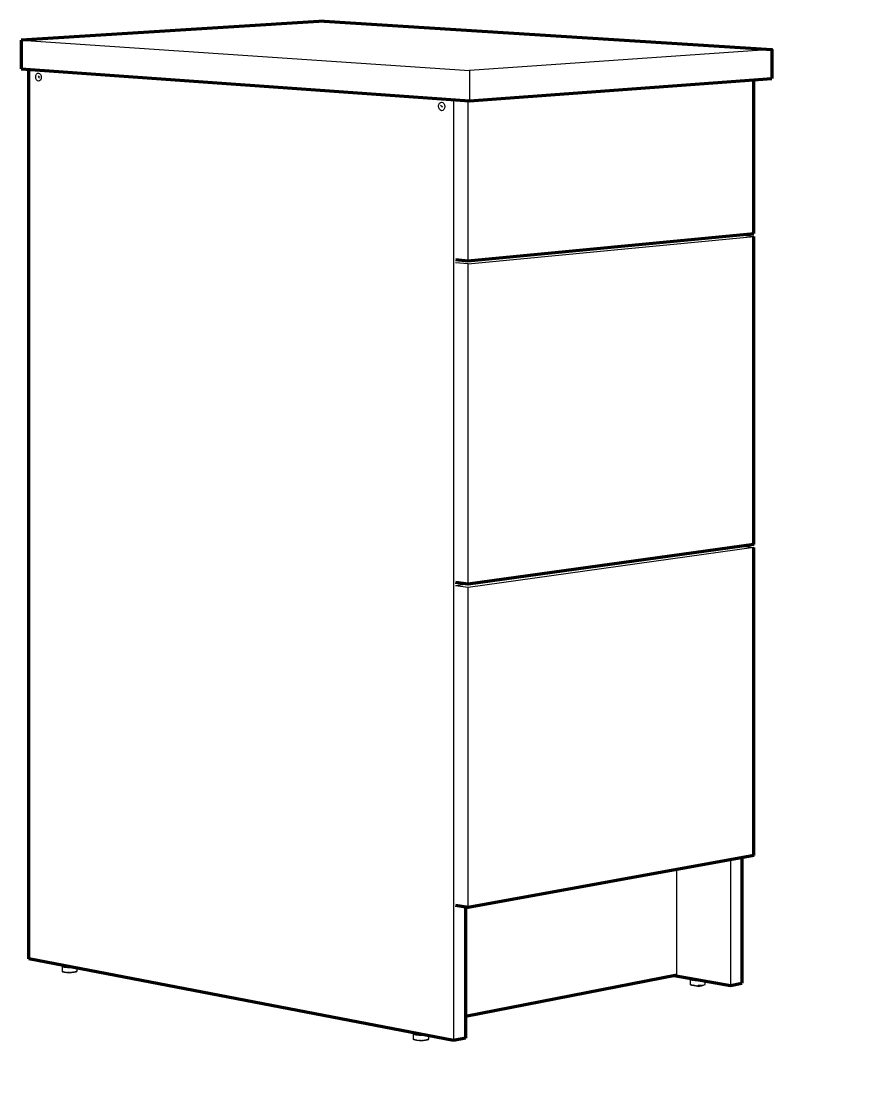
# Model space of a CAD drawing. Header units: inches. Extents: x 3.56 to 9.75, y 2.98 to 10.9.
import ezdxf

# ---------------------------------------------------------------- set-up
doc = ezdxf.new("R2010")
doc.units = ezdxf.units.IN
doc.header["$MEASUREMENT"] = 0
doc.layers.add('PDF2_Geometry', color=7, linetype='Continuous')

msp = doc.modelspace()

# ---------------------------------------------------------------- hatches: boundary and pattern name
at = {"layer": 'PDF2_Geometry', "transparency": 33554559}
h = msp.add_hatch(color=256, dxfattribs=at)
h.paths.add_polyline_path([(9.3346, 2.9943, 0.000849), (9.3346, 3.1292)], flags=0)
h.paths.add_polyline_path([(9.3299, 3.1393), (9.4401, 3.1392)], flags=0)
h.paths.add_polyline_path([(9.4354, 2.9914, 0.000007), (9.4353, 3.1291)], flags=0)
h = msp.add_hatch(color=256, dxfattribs=at)
h.paths.add_polyline_path([(9.5891, 3.045, 0.000234), (9.5891, 2.9933)], flags=0)
h.paths.add_polyline_path([(9.6223, 2.9795), (9.749, 2.9795)], flags=0)
h.paths.add_polyline_path([(9.7458, 2.9818, 0.019057), (9.749, 2.9795)], flags=0)
h.paths.add_polyline_path([(9.724, 3.13, 0.0031), (9.6837, 3.0742)], flags=0)
h.paths.add_polyline_path([(9.7263, 3.1393), (9.6254, 3.1393)], flags=0)
h.paths.add_polyline_path([(9.5891, 3.0757, 0.002471), (9.6262, 3.1273)], flags=0)
h.paths.add_polyline_path([(9.5892, 3.1292, 0.000975), (9.5891, 3.0757)], flags=0)
h.paths.add_polyline_path([(9.5939, 3.1393), (9.4867, 3.1393)], flags=0)
h.paths.add_polyline_path([(9.4913, 2.9943, 0.000618), (9.4913, 3.1292)], flags=0)

# ---------------------------------------------------------------- linework, layer by layer
at = {"layer": 'PDF2_Geometry', "lineweight": 70}
for points in [[(5.8105, 10.901), (3.5589, 10.7598)], [(5.8105, 10.901), (9.1402, 10.6922), (9.1402, 10.4761)], [(3.5589, 10.7598), (3.5589, 10.5475)], [(3.5589, 10.5475), (6.891, 10.3085)], [(3.6146, 3.9236), (3.6146, 10.5435)], [(6.891, 10.3085), (9.1402, 10.4761)], [(9.006, 9.3227), (9.006, 10.4573)], [(6.7876, 9.1276), (6.8799, 9.1191), (9.006, 9.3227)], [(9.0071, 7.0073), (9.0071, 9.2996)], [(9.0071, 7.0073), (6.8811, 6.7123), (6.7887, 6.7246)], [(9.0071, 4.6918), (9.0071, 6.9841)], [(9.0071, 4.6918), (6.8811, 4.3054), (6.7887, 4.3215)], [(8.9159, 4.6752), (8.9159, 3.7421)], [(6.8625, 4.3086), (6.8625, 3.3334)], [(6.7735, 3.3156), (3.6146, 3.9236)], [(6.8625, 3.4967), (8.4338, 3.8049)], [(8.4134, 3.8009), (8.8334, 3.7257), (8.9159, 3.7421)], [(6.8625, 3.3334), (6.7735, 3.3156)]]:
    msp.add_lwpolyline(points, dxfattribs=at)
at = {"layer": 'PDF2_Geometry', "lineweight": 25}
for points in [[(3.5589, 10.7598), (6.891, 10.5338)], [(9.1402, 10.6922), (6.891, 10.5337), (6.891, 10.3086)], [(3.6851, 10.4941), (3.6927, 10.4855), (3.6861, 10.4779)], [(6.7735, 10.317), (6.7735, 3.3156)], [(6.8799, 10.2985), (6.8799, 9.1191)], [(6.6766, 10.2777), (6.6889, 10.2673), (6.686, 10.2597)], [(6.8811, 9.0952), (9.0071, 9.2996), (8.915, 9.3076)], [(8.8334, 9.3061), (8.8334, 9.2997)], [(8.9159, 9.3141), (8.9159, 9.3075)], [(6.8811, 6.7123), (6.8811, 9.0951), (6.7887, 9.1037)], [(8.9191, 6.9951), (9.0071, 6.9841), (6.8811, 6.6882)], [(6.8769, 6.7129), (6.7887, 6.7006)], [(6.8811, 4.3054), (6.8811, 6.6882), (6.7887, 6.7006)], [(6.8625, 6.7148), (6.8625, 6.7108)], [(8.8334, 4.6602), (8.8334, 3.7257)], [(8.4338, 3.8049), (8.4338, 4.5876)], [(3.8619, 3.8702), (3.8619, 3.833)], [(3.8627, 3.8705), (3.8623, 3.8704)], [(3.8623, 3.87), (3.8626, 3.8699)], [(3.8624, 3.8715), (3.8624, 3.8704)], [(3.8632, 3.8313), (3.8632, 3.831)], [(3.8639, 3.8301), (3.8643, 3.8301), (3.8647, 3.83)], [(3.8645, 3.8755), (3.8645, 3.87)], [(3.8663, 3.8661), (3.8666, 3.8661), (3.8671, 3.866)], [(3.8959, 3.8228), (3.8964, 3.8228)], [(3.8967, 3.8228), (3.8964, 3.8228)], [(3.9601, 3.8268), (3.9605, 3.8268), (3.961, 3.8268), (3.9613, 3.8269), (3.9617, 3.8269)], [(3.9643, 3.8279), (3.9648, 3.8279), (3.9652, 3.8279), (3.9655, 3.828)], [(3.9704, 3.8304), (3.9708, 3.8304), (3.9711, 3.8304)], [(3.9737, 3.8333), (3.9737, 3.8545)], [(8.5324, 3.7746), (8.5324, 3.737)], [(8.5328, 3.7744), (8.5331, 3.7743)], [(8.5333, 3.7749), (8.5329, 3.7749)], [(8.5331, 3.774), (8.5331, 3.7735)], [(8.5338, 3.7717), (8.5342, 3.7717), (8.5346, 3.7716)], [(8.5346, 3.734), (8.5346, 3.7336)], [(8.535, 3.7792), (8.535, 3.774)], [(8.5359, 3.7704), (8.5363, 3.7703), (8.5367, 3.7703)], [(8.5467, 3.7669), (8.547, 3.7668), (8.5474, 3.7668), (8.5479, 3.7668), (8.5483, 3.7668)], [(8.5723, 3.7254), (8.5719, 3.7254)], [(8.5855, 3.7247), (8.5861, 3.7247)], [(8.5928, 3.7247), (8.5933, 3.7247)], [(8.6345, 3.7295), (8.635, 3.7295), (8.6354, 3.7296), (8.6358, 3.7296)], [(8.6387, 3.7301), (8.6391, 3.7302)], [(8.6412, 3.7319), (8.6416, 3.7319), (8.642, 3.732)], [(8.6432, 3.7332), (8.6436, 3.7333), (8.6439, 3.7333)], [(8.6434, 3.7326), (8.6437, 3.7328)], [(8.6443, 3.7346), (8.6446, 3.7346)], [(8.6452, 3.7349), (8.6452, 3.7594)], [(6.4729, 3.3673), (6.4729, 3.3283)], [(6.4731, 3.3688), (6.4731, 3.3675)], [(6.4737, 3.3676), (6.4734, 3.3676)], [(6.4734, 3.3671), (6.4738, 3.367)], [(6.4735, 3.3686), (6.4738, 3.3685)], [(6.4741, 3.3691), (6.4737, 3.3691)], [(6.4737, 3.3678), (6.4737, 3.3676)], [(6.4737, 3.3274), (6.4737, 3.3271)], [(6.4738, 3.366), (6.4738, 3.367)], [(6.4741, 3.3657), (6.4744, 3.3656), (6.4748, 3.3656)], [(6.4743, 3.3702), (6.4743, 3.3694)], [(6.4755, 3.3706), (6.4751, 3.3705), (6.4747, 3.3704)], [(6.4757, 3.373), (6.4757, 3.3678)], [(6.4825, 3.3615), (6.483, 3.3615), (6.4834, 3.3615)], [(6.5899, 3.3289), (6.5899, 3.351)], [(6.4748, 3.3265), (6.4748, 3.3261)], [(6.476, 3.3252), (6.4763, 3.3251), (6.4767, 3.3251)], [(6.4982, 3.3186), (6.4985, 3.3186)], [(6.5185, 3.3168), (6.519, 3.3168)], [(6.5335, 3.3165), (6.5341, 3.3165)], [(6.5777, 3.3217), (6.5781, 3.3217), (6.5785, 3.3218), (6.579, 3.3218), (6.5793, 3.3219)], [(6.5818, 3.3229), (6.5823, 3.323), (6.5827, 3.323), (6.583, 3.323)], [(6.5823, 3.3223), (6.5827, 3.3224)], [(6.5874, 3.3257), (6.5878, 3.3257), (6.5881, 3.3258)]]:
    msp.add_lwpolyline(points, dxfattribs=at)
for points in [[(3.8632, 3.8686, 0.000369), (3.8626, 3.8691), (3.8626, 3.8699)], [(3.9721, 3.8317), (3.9725, 3.8317, -0.236831), (3.8627, 3.8306)], [(3.8631, 3.8718), (3.8634, 3.8718, -0.019749), (3.8639, 3.8728), (3.8639, 3.8722)], [(3.864, 3.8674), (3.8643, 3.8673), (3.8647, 3.8673, 0.038828), (3.8659, 3.8666)], [(3.8695, 3.8649), (3.8699, 3.8649), (3.8703, 3.8649, 0.003068), (3.8729, 3.8639), (3.8732, 3.8639), (3.8735, 3.8638), (3.874, 3.8638), (3.8744, 3.8638)], [(3.8776, 3.8629), (3.878, 3.8628), (3.8784, 3.8628), (3.8788, 3.8628), (3.8792, 3.8628, 0.009408), (3.8823, 3.8623, 0.188708), (3.8847, 3.862, 0.009375), (3.8882, 3.8616)], [(3.8908, 3.8613, 0.00839), (3.8945, 3.8609, 0.121257), (3.8973, 3.8607, 0.007978), (3.9012, 3.8605, 0.109201), (3.9042, 3.8604, 0.002479), (3.9082, 3.8602)], [(3.9113, 3.8602, 0.002508), (3.9154, 3.8602, 0.115385), (3.9185, 3.8602, 0.0025), (3.9227, 3.8602, 0.11284), (3.9257, 3.8603, 0.000113), (3.9298, 3.8605, 0.111873), (3.9328, 3.8606, 0.002952), (3.9367, 3.8609, 0.094334), (3.9395, 3.861)], [(3.9164, 3.8221), (3.9168, 3.8221, 0.073171), (3.9173, 3.8221)], [(8.5334, 3.773), (8.5331, 3.7736), (8.5324, 3.7733), (8.5324, 3.7357, 0.061638), (8.5334, 3.7354), (8.5331, 3.7349, 0.245044), (8.6445, 3.7339), (8.6445, 3.734)], [(8.5344, 3.7763), (8.534, 3.7762), (8.5333, 3.7759), (8.5333, 3.7749, -0.087484), (8.5338, 3.7757)], [(8.5383, 3.7692, 0.014486), (8.5389, 3.7691), (8.5394, 3.769), (8.5398, 3.769)], [(8.5428, 3.7679), (8.5432, 3.7678), (8.5437, 3.7678, 0.011473), (8.5462, 3.7672)], [(8.5595, 3.7649, 0.004381), (8.5632, 3.7645, 0.125068), (8.566, 3.7642, -0.000215), (8.5699, 3.7639, 0.104193), (8.5728, 3.7637)], [(8.58, 3.7633, 0.005025), (8.5841, 3.7632, 0.093553), (8.5872, 3.7631, 0.000082), (8.5914, 3.7631, 0.108588), (8.5945, 3.7631, 0.005168), (8.5986, 3.7632, 0.108827), (8.6017, 3.7633, 0.003044), (8.6057, 3.7634, 0.117385), (8.6087, 3.7636, 0.016041), (8.6125, 3.7639, 0.13161), (8.6153, 3.7641, 0.017329), (8.6176, 3.7644)], [(6.5888, 3.3271), (6.5891, 3.3272, -0.245908), (6.4738, 3.3266)], [(6.476, 3.3642), (6.4763, 3.3642), (6.4767, 3.3641, 0.005465), (6.4782, 3.363, 0.006722), (6.4788, 3.3628), (6.4792, 3.3628), (6.4796, 3.3628)], [(6.4864, 3.3604), (6.4867, 3.3604), (6.4871, 3.3604), (6.4875, 3.3603), (6.488, 3.3603, 0.009254), (6.4913, 3.3594), (6.4917, 3.3593), (6.492, 3.3593), (6.4924, 3.3593), (6.4929, 3.3593), (6.4934, 3.3593, 0.011498), (6.4968, 3.3587, 0.170524), (6.4994, 3.3583, 0.005316), (6.5031, 3.3579)], [(6.506, 3.3576, 0.014115), (6.5099, 3.3573, 0.135947), (6.5129, 3.357, 0.002335), (6.5171, 3.3567, 0.101144), (6.5203, 3.3566, 0.002386), (6.5245, 3.3565)], [(6.5278, 3.3564, 0.000016), (6.5321, 3.3564, 0.103025), (6.5353, 3.3564, 0.011869), (6.5396, 3.3565, 0.108028), (6.5428, 3.3566, -0.002906), (6.547, 3.3567, 0.111666), (6.5501, 3.3569, 0.002337), (6.5542, 3.3572, 0.089997), (6.5568, 3.3573)]]:
    msp.add_lwpolyline(points, format="xyb", dxfattribs=at)
for centre, radius, start, end in [((3.8641, 3.8626), 0.00665, 101.14951, 105.33153), ((3.8602, 3.8795), 0.0122, 285.67849, 287.72), ((3.8643, 3.8313), 0.00128, 231.49542, 255.37448), ((3.8739, 3.8294), 0.00292, 241.5229, 280.36133), ((3.8785, 3.8284), 0.0029, 239.91439, 283.92893), ((3.884, 3.8283), 0.00366, 243.26187, 282.40752), ((3.8899, 3.8285), 0.00459, 247.54136, 280.97742), ((3.9099, 3.8302), 0.00749, 257.23233, 280.67491), ((3.9098, 3.8254), 0.00335, 265.47724, 274.52276), ((3.917, 3.8303), 0.00762, 258.3735, 281.6265), ((3.924, 3.8308), 0.00802, 260.63304, 282.50567), ((3.9441, 3.8289), 0.0048, 260.1984, 292.80771), ((3.9558, 3.829), 0.00323, 258.15324, 298.90829), ((3.96, 3.831), 0.00437, 292.09059, 297.71894), ((3.9681, 3.8312), 0.00214, 262.38381, 304.6879), ((3.9662, 3.8394), 0.011, 280.20557, 282.41429), ((3.9703, 3.8331), 0.00283, 287.24649, 296.9724), ((3.9814, 3.8005), 0.0325, 105.06685, 105.98138), ((3.9692, 3.8458), 0.0134, 286.96245, 288.52689), ((8.534, 3.7718), 0.00328, 109.45882, 117.39856), ((8.5316, 3.7811), 0.00535, 287.75861, 292.514), ((8.536, 3.7699), 0.00105, 107.21289, 125.91721), ((8.5432, 3.7333), 0.00309, 241.93694, 278.0471), ((8.5016, 3.4201), 0.3496, 80.88928, 81.43754), ((8.5588, 3.7315), 0.0043, 243.70194, 279.26649), ((8.5651, 3.7325), 0.00593, 251.08274, 278.83235), ((8.5719, 3.7329), 0.00694, 253.40715, 277.96079), ((8.5787, 3.733), 0.00739, 255.67624, 279.65971), ((8.5858, 3.7332), 0.00787, 257.53553, 280.4275), ((8.5863, 3.7273), 0.00256, 269.14458, 278.48357), ((8.5929, 3.7324), 0.00715, 258.12374, 282.91326), ((8.5998, 3.7283), 0.00351, 263.75574, 276.24426), ((8.6068, 3.7332), 0.00746, 261.84658, 284.63282), ((8.6352, 3.7304), 0.00148, 282.6256, 296.97215), ((8.6427, 3.7427), 0.00836, 283.15194, 286.50102), ((6.4743, 3.3661), 0.00304, 100.96744, 111.32124), ((6.4757, 3.3672), 0.00338, 106.37571, 113.89689), ((6.4915, 3.36), 0.000578, 212.07152, 249.94649), ((6.5874, 3.3346), 0.00763, 282.6944, 286.79273), ((6.5119, 3.3243), 0.00643, 251.96186, 279.03791), ((6.519, 3.3254), 0.00795, 255.69891, 278.80092), ((6.5262, 3.325), 0.00777, 257.19206, 281.3389), ((6.5336, 3.3249), 0.0077, 258.60813, 282.86722), ((6.5409, 3.3255), 0.00819, 260.79127, 283.2103), ((6.5482, 3.3244), 0.00677, 260.24698, 286.48594), ((6.5552, 3.3233), 0.00521, 259.04302, 291.39551), ((6.5617, 3.3234), 0.00467, 259.88905, 294.07306), ((6.5679, 3.3231), 0.00356, 257.79016, 298.83039), ((6.5814, 3.3279), 0.00506, 288.06039, 293.78861), ((6.5853, 3.3261), 0.00191, 261.69693, 308.90476)]:
    msp.add_arc(centre, radius, start, end, dxfattribs=at)
for centre, major_axis, ratio, start_param, end_param in [((3.6868, 10.4854), (-0.0019, 0.0303), 0.678066, 1.478420463690691, 7.761605770870277), ((6.6844, 10.2675), (-0.0025, 0.032), 0.713239, 1.464579227746731, 7.747764534926317)]:
    msp.add_ellipse(centre, major_axis=major_axis, ratio=ratio, start_param=start_param, end_param=end_param, dxfattribs=at)
for points in [[(3.8619, 3.833), (3.8618, 3.8328), (3.8619, 3.8327), (3.8619, 3.8326)], [(3.8623, 3.8704), (3.8621, 3.8703), (3.8619, 3.8703), (3.8619, 3.8703)], [(3.8619, 3.8703), (3.862, 3.87), (3.8623, 3.87), (3.8623, 3.87)], [(3.8619, 3.833), (3.8619, 3.8328), (3.8621, 3.8327), (3.8622, 3.8327)], [(3.8619, 3.8326), (3.8621, 3.8323), (3.8621, 3.8323), (3.8622, 3.8323)], [(3.8622, 3.8316), (3.8622, 3.8315), (3.8622, 3.8313), (3.8623, 3.8313)], [(3.8622, 3.8316), (3.8625, 3.8314), (3.8628, 3.8313), (3.8632, 3.8313)], [(3.8623, 3.869), (3.8623, 3.8687), (3.8625, 3.8687), (3.8625, 3.8687)], [(3.8623, 3.8313), (3.8625, 3.831), (3.8625, 3.831), (3.8626, 3.8309)], [(3.8626, 3.8717), (3.8625, 3.8714), (3.8627, 3.8713), (3.8627, 3.8713)], [(3.8631, 3.8718), (3.8628, 3.8717), (3.8626, 3.8717), (3.8626, 3.8717)], [(3.8626, 3.8699), (3.8626, 3.8696), (3.8627, 3.8694), (3.8628, 3.8691)], [(3.8626, 3.8309), (3.8628, 3.8308), (3.8629, 3.8308), (3.863, 3.8308)], [(3.863, 3.8713), (3.8628, 3.871), (3.8627, 3.8708), (3.8627, 3.8705)], [(3.8632, 3.8686), (3.8634, 3.8683), (3.8636, 3.868), (3.8639, 3.8678)], [(3.8635, 3.8677), (3.8637, 3.8674), (3.864, 3.8674), (3.864, 3.8674)], [(3.8635, 3.8303), (3.8635, 3.83), (3.8636, 3.8299), (3.8636, 3.8298)], [(3.8636, 3.8298), (3.8638, 3.8296), (3.8639, 3.8296), (3.8639, 3.8296)], [(3.8642, 3.873), (3.8639, 3.8728), (3.8641, 3.8726), (3.8641, 3.8726)], [(3.8639, 3.8296), (3.8643, 3.8294), (3.8643, 3.8294), (3.8644, 3.8294)], [(3.8645, 3.8731), (3.8644, 3.873), (3.8642, 3.873), (3.8642, 3.873)], [(3.8647, 3.83), (3.8646, 3.8298), (3.8646, 3.8297), (3.8646, 3.8296)], [(3.8656, 3.8291), (3.8657, 3.8287), (3.8658, 3.8286), (3.8658, 3.8286)], [(3.8656, 3.8291), (3.866, 3.8288), (3.8665, 3.8287), (3.867, 3.8288)], [(3.8659, 3.8666), (3.8657, 3.8663), (3.8658, 3.8662), (3.8658, 3.8662)], [(3.8658, 3.8662), (3.866, 3.8661), (3.8663, 3.8661), (3.8663, 3.8661)], [(3.8658, 3.8286), (3.866, 3.8284), (3.8661, 3.8283), (3.8661, 3.8283)], [(3.8664, 3.8282), (3.8665, 3.8282), (3.8666, 3.8282), (3.8667, 3.8282)], [(3.867, 3.8284), (3.8668, 3.8281), (3.8668, 3.8282), (3.8667, 3.8282)], [(3.867, 3.866), (3.8676, 3.8658), (3.8682, 3.8656), (3.8689, 3.8654)], [(3.867, 3.8287), (3.867, 3.8285), (3.867, 3.8284), (3.867, 3.8284)], [(3.8689, 3.8654), (3.8687, 3.8651), (3.8689, 3.865), (3.8689, 3.865)], [(3.8687, 3.8279), (3.8687, 3.8277), (3.8687, 3.8276), (3.8688, 3.8275)], [(3.8687, 3.8279), (3.8691, 3.8276), (3.8698, 3.8275), (3.8703, 3.8276)], [(3.8688, 3.8275), (3.869, 3.8273), (3.869, 3.8272), (3.8691, 3.8272)], [(3.8689, 3.865), (3.8692, 3.8649), (3.8695, 3.8649), (3.8695, 3.8649)], [(3.8691, 3.8272), (3.8693, 3.8271), (3.8694, 3.8271), (3.8695, 3.827)], [(3.8695, 3.827), (3.8696, 3.827), (3.8697, 3.827), (3.8699, 3.827)], [(3.8703, 3.8272), (3.87, 3.827), (3.8699, 3.827), (3.8699, 3.827)], [(3.8703, 3.8276), (3.8703, 3.8273), (3.8703, 3.8272), (3.8703, 3.8272)], [(3.8725, 3.8268), (3.8726, 3.8265), (3.8726, 3.8264), (3.8727, 3.8263)], [(3.8726, 3.8642), (3.8727, 3.864), (3.8729, 3.8639), (3.8729, 3.8639)], [(3.8727, 3.8263), (3.8729, 3.8261), (3.8729, 3.8261), (3.873, 3.826)], [(3.873, 3.826), (3.8733, 3.826), (3.8733, 3.826), (3.8734, 3.8259)], [(3.8744, 3.8261), (3.874, 3.8259), (3.8739, 3.8259), (3.8739, 3.8259)], [(3.8744, 3.8638), (3.8753, 3.8636), (3.8762, 3.8634), (3.8771, 3.8632)], [(3.8744, 3.8265), (3.8744, 3.8262), (3.8744, 3.8262), (3.8744, 3.8261)], [(3.8771, 3.8632), (3.8774, 3.863), (3.8776, 3.8629), (3.8776, 3.8629)], [(3.8771, 3.8258), (3.8771, 3.8255), (3.8772, 3.8254), (3.8772, 3.8254)], [(3.8772, 3.8254), (3.8774, 3.8252), (3.8775, 3.8251), (3.8776, 3.8251)], [(3.8776, 3.8251), (3.8779, 3.825), (3.878, 3.825), (3.878, 3.825)], [(3.8792, 3.8251), (3.879, 3.825), (3.8789, 3.8249), (3.8788, 3.8249)], [(3.8792, 3.8255), (3.8792, 3.8252), (3.8792, 3.8252), (3.8792, 3.8251)], [(3.8843, 3.8241), (3.8841, 3.824), (3.8841, 3.8241), (3.8839, 3.8241)], [(3.8846, 3.8243), (3.8844, 3.8241), (3.8844, 3.8241), (3.8843, 3.8241)], [(3.8847, 3.8247), (3.8847, 3.8244), (3.8846, 3.8244), (3.8846, 3.8243)], [(3.8882, 3.8616), (3.889, 3.8612), (3.8899, 3.8611), (3.8908, 3.8613)], [(3.8885, 3.8236), (3.8883, 3.8238), (3.8882, 3.8239), (3.8882, 3.8239)], [(3.8885, 3.8236), (3.8888, 3.8235), (3.8889, 3.8234), (3.889, 3.8234)], [(3.889, 3.8234), (3.8892, 3.8234), (3.8894, 3.8233), (3.8896, 3.8233)], [(3.8896, 3.8233), (3.8897, 3.8233), (3.8898, 3.8233), (3.8899, 3.8233)], [(3.8903, 3.8234), (3.8902, 3.8233), (3.8901, 3.8234), (3.8899, 3.8234)], [(3.8907, 3.8236), (3.8904, 3.8234), (3.8903, 3.8234), (3.8903, 3.8234)], [(3.8908, 3.824), (3.8907, 3.8237), (3.8907, 3.8236), (3.8907, 3.8236)], [(3.8947, 3.8232), (3.8945, 3.8234), (3.8945, 3.8235), (3.8945, 3.8236)], [(3.8945, 3.8236), (3.8954, 3.8233), (3.8964, 3.8233), (3.8973, 3.8234)], [(3.8951, 3.8229), (3.8948, 3.823), (3.8948, 3.8231), (3.8947, 3.8232)], [(3.8951, 3.8229), (3.8955, 3.8228), (3.8957, 3.8228), (3.8959, 3.8228)], [(3.8972, 3.823), (3.8969, 3.8228), (3.8968, 3.8228), (3.8967, 3.8228)], [(3.8973, 3.8234), (3.8973, 3.8232), (3.8972, 3.8231), (3.8972, 3.823)], [(3.9012, 3.8232), (3.9022, 3.8229), (3.9032, 3.8229), (3.9042, 3.8231)], [(3.9017, 3.8225), (3.9014, 3.8228), (3.9013, 3.8228), (3.9013, 3.8229)], [(3.902, 3.8224), (3.9018, 3.8225), (3.9017, 3.8225), (3.9017, 3.8225)], [(3.902, 3.8224), (3.9021, 3.8224), (3.9023, 3.8224), (3.9025, 3.8224)], [(3.9025, 3.8224), (3.9027, 3.8224), (3.9029, 3.8224), (3.9031, 3.8224)], [(3.9036, 3.8224), (3.9035, 3.8224), (3.9033, 3.8224), (3.9032, 3.8224)], [(3.904, 3.8227), (3.9038, 3.8225), (3.9037, 3.8224), (3.9036, 3.8224)], [(3.9042, 3.8231), (3.9041, 3.8228), (3.9041, 3.8227), (3.904, 3.8227)], [(3.9082, 3.8602), (3.9092, 3.86), (3.9103, 3.86), (3.9113, 3.8602)], [(3.9087, 3.8223), (3.9084, 3.8225), (3.9083, 3.8226), (3.9083, 3.8226)], [(3.9091, 3.8222), (3.9089, 3.8222), (3.9088, 3.8223), (3.9087, 3.8223)], [(3.9091, 3.8221), (3.9093, 3.8221), (3.9094, 3.8221), (3.9096, 3.8221)], [(3.9107, 3.8222), (3.9105, 3.8221), (3.9104, 3.8221), (3.9103, 3.8221)], [(3.9111, 3.8225), (3.9109, 3.8223), (3.9108, 3.8222), (3.9107, 3.8222)], [(3.9113, 3.8229), (3.9112, 3.8226), (3.9112, 3.8225), (3.9111, 3.8225)], [(3.9159, 3.8222), (3.9156, 3.8224), (3.9155, 3.8225), (3.9155, 3.8226)], [(3.9164, 3.8221), (3.9161, 3.8221), (3.916, 3.8221), (3.9159, 3.8222)], [(3.9179, 3.8221), (3.9178, 3.8221), (3.9176, 3.8221), (3.9175, 3.8221)], [(3.9183, 3.8225), (3.9181, 3.8222), (3.918, 3.8222), (3.9179, 3.8221)], [(3.9185, 3.8228), (3.9184, 3.8226), (3.9184, 3.8225), (3.9183, 3.8225)], [(3.9231, 3.8223), (3.9228, 3.8225), (3.9227, 3.8225), (3.9227, 3.8226)], [(3.9236, 3.8222), (3.9233, 3.8222), (3.9232, 3.8223), (3.9231, 3.8223)], [(3.9236, 3.8222), (3.9237, 3.8221), (3.9239, 3.8221), (3.924, 3.8221)], [(3.924, 3.8221), (3.9242, 3.8221), (3.9244, 3.8221), (3.9245, 3.8222)], [(3.9251, 3.8223), (3.925, 3.8223), (3.9249, 3.8223), (3.9247, 3.8223)], [(3.9255, 3.8226), (3.9253, 3.8224), (3.9252, 3.8223), (3.9251, 3.8223)], [(3.9257, 3.823), (3.9256, 3.8227), (3.9256, 3.8227), (3.9255, 3.8226)], [(3.9298, 3.8232), (3.9308, 3.823), (3.9318, 3.823), (3.9327, 3.8233)], [(3.93, 3.8227), (3.9298, 3.8229), (3.9298, 3.823), (3.9298, 3.8231)], [(3.9305, 3.8225), (3.9301, 3.8226), (3.9301, 3.8226), (3.93, 3.8227)], [(3.9313, 3.8225), (3.931, 3.8225), (3.9307, 3.8224), (3.9305, 3.8225)], [(3.9326, 3.8229), (3.9324, 3.8227), (3.9323, 3.8226), (3.9322, 3.8226)], [(3.9328, 3.8233), (3.9327, 3.823), (3.9327, 3.823), (3.9326, 3.8229)], [(3.9367, 3.8236), (3.9376, 3.8234), (3.9386, 3.8235), (3.9396, 3.8238)], [(3.9369, 3.8231), (3.9367, 3.8234), (3.9367, 3.8234), (3.9367, 3.8235)], [(3.9374, 3.8229), (3.9371, 3.823), (3.937, 3.823), (3.9369, 3.8231)], [(3.9381, 3.8229), (3.9379, 3.8229), (3.9376, 3.8229), (3.9374, 3.8229)], [(3.9394, 3.8234), (3.9392, 3.8231), (3.9391, 3.8231), (3.939, 3.8231)], [(3.9396, 3.8238), (3.9395, 3.8235), (3.9395, 3.8235), (3.9394, 3.8234)], [(3.9435, 3.8237), (3.9434, 3.8239), (3.9433, 3.824), (3.9433, 3.8241)], [(3.944, 3.8235), (3.9436, 3.8236), (3.9435, 3.8236), (3.9435, 3.8237)], [(3.9447, 3.8236), (3.9444, 3.8235), (3.9442, 3.8235), (3.944, 3.8235)], [(3.9459, 3.824), (3.9457, 3.8238), (3.9456, 3.8238), (3.9456, 3.8238)], [(3.946, 3.8245), (3.9459, 3.8242), (3.9459, 3.8241), (3.9459, 3.824)], [(3.9495, 3.8249), (3.9503, 3.8247), (3.9512, 3.8249), (3.9519, 3.8252)], [(3.9498, 3.8243), (3.9496, 3.8245), (3.9496, 3.8246), (3.9495, 3.8246)], [(3.9503, 3.8243), (3.95, 3.8242), (3.9499, 3.8243), (3.9498, 3.8243)], [(3.9515, 3.8245), (3.9513, 3.8244), (3.9511, 3.8244), (3.9509, 3.8243)], [(3.9518, 3.8248), (3.9516, 3.8246), (3.9516, 3.8246), (3.9515, 3.8245)], [(3.9519, 3.8252), (3.9519, 3.825), (3.9519, 3.8249), (3.9518, 3.8248)], [(3.9555, 3.8252), (3.9551, 3.8256), (3.9551, 3.8256), (3.9551, 3.8257)], [(3.9558, 3.8252), (3.9556, 3.8251), (3.9555, 3.8252), (3.9555, 3.8252)], [(3.9604, 3.8262), (3.9601, 3.8266), (3.9601, 3.8267), (3.9601, 3.8267)], [(3.9607, 3.8262), (3.9605, 3.8262), (3.9604, 3.8262), (3.9604, 3.8262)], [(3.9607, 3.8262), (3.9608, 3.8262), (3.961, 3.8262), (3.9611, 3.8262)], [(3.9612, 3.8263), (3.9613, 3.8263), (3.9615, 3.8263), (3.9616, 3.8264)], [(3.9616, 3.8264), (3.9619, 3.8267), (3.9619, 3.8267), (3.962, 3.8268)], [(3.962, 3.8268), (3.9621, 3.8271), (3.9621, 3.8271), (3.9621, 3.8271)], [(3.9645, 3.8275), (3.9644, 3.8277), (3.9643, 3.8277), (3.9643, 3.8278)], [(3.9648, 3.8273), (3.9646, 3.8273), (3.9645, 3.8274), (3.9645, 3.8275)], [(3.9648, 3.8273), (3.965, 3.8273), (3.9651, 3.8273), (3.9652, 3.8273)], [(3.9653, 3.8274), (3.9656, 3.8275), (3.9657, 3.8276), (3.9658, 3.8277)], [(3.9655, 3.828), (3.9658, 3.8281), (3.966, 3.8281), (3.966, 3.8281)], [(3.9658, 3.8277), (3.966, 3.828), (3.9661, 3.8281), (3.9661, 3.8282)], [(3.9682, 3.8286), (3.9679, 3.8287), (3.9679, 3.8288), (3.9678, 3.8288)], [(3.9686, 3.8286), (3.9687, 3.8286), (3.9688, 3.8287), (3.969, 3.8288)], [(3.969, 3.8288), (3.9692, 3.829), (3.9692, 3.8291), (3.9692, 3.8292)], [(3.9707, 3.8298), (3.9704, 3.8301), (3.9704, 3.8302), (3.9704, 3.8303)], [(3.9707, 3.8298), (3.9708, 3.8298), (3.971, 3.8299), (3.9711, 3.8299)], [(3.9711, 3.8299), (3.9714, 3.8302), (3.9715, 3.8302), (3.9715, 3.8303)], [(3.9715, 3.8303), (3.9716, 3.8307), (3.9716, 3.8307), (3.9716, 3.8307)], [(3.9723, 3.8311), (3.9721, 3.8315), (3.9721, 3.8315), (3.9721, 3.8316)], [(3.9723, 3.8311), (3.9724, 3.8311), (3.9725, 3.8312), (3.9726, 3.8313)], [(3.9726, 3.8313), (3.9729, 3.8315), (3.973, 3.8315), (3.973, 3.8317)], [(3.973, 3.8317), (3.9731, 3.8319), (3.9731, 3.832), (3.9731, 3.832)], [(3.9731, 3.8325), (3.9734, 3.8326), (3.9734, 3.8327), (3.9735, 3.8328)], [(3.9735, 3.8328), (3.9737, 3.8331), (3.9737, 3.8332), (3.9737, 3.8333)], [(8.5324, 3.7357), (8.5324, 3.7355), (8.5325, 3.7354), (8.5326, 3.7353)], [(8.5325, 3.7747), (8.5326, 3.7745), (8.5328, 3.7744), (8.5328, 3.7744)], [(8.5329, 3.7735), (8.5326, 3.7734), (8.5325, 3.7733), (8.5325, 3.7733)], [(8.5325, 3.7733), (8.5327, 3.7731), (8.533, 3.773), (8.533, 3.773)], [(8.5326, 3.7353), (8.5327, 3.7351), (8.5328, 3.735), (8.5328, 3.735)], [(8.5328, 3.735), (8.5331, 3.7348), (8.5332, 3.7348), (8.5333, 3.7348)], [(8.5331, 3.7743), (8.533, 3.7741), (8.5331, 3.7738), (8.5331, 3.7736)], [(8.5333, 3.776), (8.5335, 3.7757), (8.5338, 3.7757), (8.5338, 3.7757)], [(8.5334, 3.7354), (8.5334, 3.7351), (8.5333, 3.735), (8.5333, 3.735)], [(8.5334, 3.773), (8.5335, 3.7727), (8.5337, 3.7724), (8.534, 3.7722)], [(8.5334, 3.7344), (8.5335, 3.7341), (8.5335, 3.734), (8.5336, 3.7339)], [(8.5334, 3.7344), (8.5338, 3.7341), (8.5341, 3.734), (8.5346, 3.734)], [(8.534, 3.7722), (8.5337, 3.7721), (8.5335, 3.772), (8.5335, 3.772)], [(8.5335, 3.772), (8.5336, 3.7718), (8.5338, 3.7717), (8.5338, 3.7717)], [(8.5336, 3.7339), (8.5338, 3.7337), (8.5339, 3.7336), (8.5339, 3.7336)], [(8.5339, 3.7336), (8.5342, 3.7335), (8.5343, 3.7334), (8.5344, 3.7334)], [(8.535, 3.7768), (8.5348, 3.7766), (8.5346, 3.7764), (8.5344, 3.7763)], [(8.5346, 3.7716), (8.5349, 3.7713), (8.5353, 3.7711), (8.5357, 3.7709)], [(8.5354, 3.7331), (8.5353, 3.7329), (8.5354, 3.7328), (8.5354, 3.7327)], [(8.5353, 3.733), (8.5357, 3.7327), (8.5362, 3.7326), (8.5367, 3.7327)], [(8.5354, 3.7707), (8.5357, 3.7704), (8.5359, 3.7704), (8.5359, 3.7704)], [(8.5354, 3.7327), (8.5356, 3.7324), (8.5357, 3.7324), (8.5357, 3.7323)], [(8.5357, 3.7323), (8.536, 3.7322), (8.536, 3.7322), (8.5362, 3.7321)], [(8.5367, 3.7703), (8.5373, 3.77), (8.5378, 3.7698), (8.5383, 3.7695)], [(8.5367, 3.7327), (8.5367, 3.7324), (8.5367, 3.7323), (8.5367, 3.7323)], [(8.5382, 3.7318), (8.5381, 3.7316), (8.5382, 3.7315), (8.5382, 3.7314)], [(8.5383, 3.7695), (8.5382, 3.7693), (8.5383, 3.7692), (8.5383, 3.7692)], [(8.5382, 3.7318), (8.5386, 3.7314), (8.5392, 3.7313), (8.5398, 3.7314)], [(8.5382, 3.7314), (8.5384, 3.7312), (8.5385, 3.7311), (8.5385, 3.7311)], [(8.5385, 3.7311), (8.5388, 3.7309), (8.5388, 3.7309), (8.5389, 3.7309)], [(8.5389, 3.7309), (8.539, 3.7309), (8.5392, 3.7309), (8.5393, 3.7308)], [(8.5397, 3.731), (8.5394, 3.7308), (8.5394, 3.7308), (8.5393, 3.7308)], [(8.5398, 3.7314), (8.5397, 3.7311), (8.5397, 3.7311), (8.5397, 3.731)], [(8.5398, 3.769), (8.5405, 3.7688), (8.5412, 3.7686), (8.5419, 3.7683)], [(8.5418, 3.7306), (8.5418, 3.7303), (8.5418, 3.7303), (8.5419, 3.7302)], [(8.5419, 3.7683), (8.5419, 3.7681), (8.5421, 3.768), (8.5421, 3.768)], [(8.5419, 3.7302), (8.5421, 3.7299), (8.5421, 3.7299), (8.5422, 3.7298)], [(8.5421, 3.768), (8.5424, 3.7679), (8.5428, 3.7679), (8.5428, 3.7679)], [(8.5422, 3.7298), (8.5425, 3.7297), (8.5426, 3.7297), (8.5427, 3.7297)], [(8.5435, 3.7298), (8.5432, 3.7296), (8.5431, 3.7296), (8.5431, 3.7296)], [(8.5437, 3.7302), (8.5436, 3.7299), (8.5436, 3.7299), (8.5435, 3.7298)], [(8.5461, 3.7295), (8.5468, 3.7291), (8.5476, 3.7289), (8.5483, 3.7291)], [(8.5462, 3.7672), (8.5464, 3.7669), (8.5467, 3.7669), (8.5467, 3.7669)], [(8.5462, 3.7295), (8.5462, 3.7292), (8.5463, 3.7292), (8.5463, 3.7291)], [(8.5463, 3.7291), (8.5465, 3.7288), (8.5465, 3.7288), (8.5466, 3.7288)], [(8.5466, 3.7288), (8.5469, 3.7286), (8.547, 3.7286), (8.5471, 3.7286)], [(8.5482, 3.7287), (8.548, 3.7285), (8.5479, 3.7285), (8.5479, 3.7285)], [(8.5483, 3.7291), (8.5483, 3.7288), (8.5482, 3.7288), (8.5482, 3.7287)], [(8.5483, 3.7667), (8.5493, 3.7665), (8.5503, 3.7663), (8.5513, 3.7661)], [(8.5513, 3.7661), (8.552, 3.7657), (8.5528, 3.7656), (8.5536, 3.7658)], [(8.5513, 3.7285), (8.552, 3.7281), (8.5528, 3.728), (8.5536, 3.7281)], [(8.5535, 3.7278), (8.5533, 3.7276), (8.5532, 3.7275), (8.5532, 3.7275)], [(8.5536, 3.7281), (8.5536, 3.7279), (8.5536, 3.7278), (8.5535, 3.7278)], [(8.5569, 3.7653), (8.5578, 3.7649), (8.5587, 3.7648), (8.5595, 3.7649)], [(8.5571, 3.7271), (8.557, 3.7274), (8.557, 3.7275), (8.5569, 3.7276)], [(8.5576, 3.7268), (8.5573, 3.727), (8.5572, 3.727), (8.5571, 3.7271)], [(8.5582, 3.7267), (8.558, 3.7267), (8.5578, 3.7268), (8.5576, 3.7268)], [(8.5591, 3.7267), (8.5588, 3.7266), (8.5587, 3.7266), (8.5584, 3.7267)], [(8.5594, 3.7269), (8.5592, 3.7267), (8.5591, 3.7267), (8.5591, 3.7267)], [(8.5595, 3.7273), (8.5595, 3.727), (8.5595, 3.7269), (8.5594, 3.7269)], [(8.5634, 3.7263), (8.5633, 3.7267), (8.5632, 3.7267), (8.5632, 3.7268)], [(8.5638, 3.7261), (8.5636, 3.7262), (8.5635, 3.7263), (8.5634, 3.7263)], [(8.5638, 3.7261), (8.564, 3.726), (8.5641, 3.726), (8.5643, 3.726)], [(8.5643, 3.726), (8.5645, 3.7259), (8.5647, 3.7259), (8.5648, 3.7259)], [(8.5654, 3.7259), (8.5653, 3.7259), (8.5652, 3.7259), (8.5651, 3.7259)], [(8.5659, 3.7262), (8.5656, 3.726), (8.5656, 3.726), (8.5654, 3.7259)], [(8.566, 3.7266), (8.566, 3.7263), (8.5659, 3.7262), (8.5659, 3.7262)], [(8.5704, 3.7256), (8.5701, 3.7258), (8.57, 3.7259), (8.57, 3.726)], [(8.5706, 3.7255), (8.5705, 3.7255), (8.5704, 3.7255), (8.5704, 3.7256)], [(8.5706, 3.7255), (8.5708, 3.7254), (8.5711, 3.7254), (8.5713, 3.7254)], [(8.5713, 3.7254), (8.5715, 3.7253), (8.5716, 3.7253), (8.5718, 3.7253)], [(8.5727, 3.7256), (8.5725, 3.7254), (8.5724, 3.7254), (8.5723, 3.7254)], [(8.5728, 3.726), (8.5728, 3.7258), (8.5728, 3.7257), (8.5727, 3.7256)], [(8.5728, 3.7637), (8.5742, 3.7636), (8.5755, 3.7635), (8.5769, 3.7634)], [(8.5769, 3.7634), (8.5779, 3.7632), (8.579, 3.7631), (8.58, 3.7633)], [(8.5774, 3.7251), (8.5771, 3.7254), (8.577, 3.7254), (8.577, 3.7255)], [(8.5778, 3.725), (8.5775, 3.725), (8.5774, 3.7251), (8.5774, 3.7251)], [(8.5778, 3.725), (8.5779, 3.725), (8.5781, 3.725), (8.5783, 3.725)], [(8.5783, 3.725), (8.5784, 3.725), (8.5786, 3.7249), (8.5788, 3.7249)], [(8.5794, 3.725), (8.5792, 3.725), (8.5791, 3.725), (8.579, 3.725)], [(8.5798, 3.7253), (8.5796, 3.7251), (8.5794, 3.725), (8.5794, 3.725)], [(8.58, 3.7257), (8.5799, 3.7254), (8.5799, 3.7253), (8.5798, 3.7253)], [(8.5846, 3.7249), (8.5843, 3.7251), (8.5842, 3.7252), (8.5842, 3.7252)], [(8.585, 3.7248), (8.5848, 3.7248), (8.5847, 3.7248), (8.5846, 3.7249)], [(8.585, 3.7248), (8.5852, 3.7248), (8.5853, 3.7247), (8.5855, 3.7247)], [(8.5871, 3.7251), (8.5868, 3.7249), (8.5867, 3.7248), (8.5867, 3.7248)], [(8.5872, 3.7255), (8.5872, 3.7252), (8.5871, 3.7251), (8.5871, 3.7251)], [(8.5919, 3.7248), (8.5916, 3.725), (8.5916, 3.7251), (8.5915, 3.7251)], [(8.5924, 3.7247), (8.5921, 3.7247), (8.592, 3.7248), (8.5919, 3.7248)], [(8.5924, 3.7247), (8.5925, 3.7247), (8.5927, 3.7247), (8.5928, 3.7247)], [(8.5939, 3.7248), (8.5938, 3.7247), (8.5937, 3.7247), (8.5936, 3.7247)], [(8.5944, 3.725), (8.5942, 3.7248), (8.594, 3.7248), (8.5939, 3.7248)], [(8.5945, 3.7255), (8.5944, 3.7252), (8.5944, 3.7251), (8.5944, 3.725)], [(8.5986, 3.7255), (8.5997, 3.7253), (8.6007, 3.7254), (8.6017, 3.7256)], [(8.5989, 3.725), (8.5987, 3.7253), (8.5987, 3.7254), (8.5986, 3.7255)], [(8.5994, 3.7248), (8.599, 3.7249), (8.5989, 3.725), (8.5989, 3.725)], [(8.6011, 3.7249), (8.601, 3.7249), (8.6009, 3.7249), (8.6008, 3.7249)], [(8.6016, 3.7252), (8.6013, 3.725), (8.6012, 3.7249), (8.6011, 3.7249)], [(8.6017, 3.7256), (8.6016, 3.7253), (8.6016, 3.7253), (8.6016, 3.7252)], [(8.606, 3.7253), (8.6058, 3.7256), (8.6057, 3.7257), (8.6057, 3.7257)], [(8.6064, 3.7251), (8.6061, 3.7252), (8.606, 3.7252), (8.606, 3.7253)], [(8.6072, 3.7251), (8.607, 3.7251), (8.6067, 3.7251), (8.6064, 3.7251)], [(8.6085, 3.7256), (8.6083, 3.7253), (8.6082, 3.7252), (8.6081, 3.7252)], [(8.6087, 3.726), (8.6086, 3.7257), (8.6085, 3.7256), (8.6085, 3.7256)], [(8.6125, 3.7262), (8.6135, 3.7261), (8.6144, 3.7261), (8.6153, 3.7265)], [(8.6127, 3.7258), (8.6126, 3.726), (8.6125, 3.7261), (8.6125, 3.7262)], [(8.6132, 3.7256), (8.6129, 3.7257), (8.6128, 3.7257), (8.6127, 3.7258)], [(8.6139, 3.7256), (8.6137, 3.7256), (8.6135, 3.7255), (8.6132, 3.7256)], [(8.6152, 3.7261), (8.6149, 3.7258), (8.6149, 3.7258), (8.6147, 3.7258)], [(8.6153, 3.7265), (8.6152, 3.7262), (8.6152, 3.7261), (8.6152, 3.7261)], [(8.6189, 3.7269), (8.6198, 3.7267), (8.6207, 3.7268), (8.6215, 3.7271)], [(8.6193, 3.7262), (8.619, 3.7265), (8.619, 3.7265), (8.619, 3.7266)], [(8.6197, 3.7262), (8.6194, 3.7262), (8.6194, 3.7262), (8.6193, 3.7262)], [(8.6197, 3.7262), (8.6199, 3.7262), (8.62, 3.7262), (8.6201, 3.7262)], [(8.6201, 3.7262), (8.6203, 3.7262), (8.6205, 3.7262), (8.6206, 3.7262)], [(8.6206, 3.7262), (8.6207, 3.7263), (8.6208, 3.7263), (8.621, 3.7264)], [(8.6214, 3.7268), (8.6211, 3.7265), (8.6211, 3.7264), (8.621, 3.7264)], [(8.6215, 3.7271), (8.6214, 3.7269), (8.6214, 3.7268), (8.6214, 3.7268)], [(8.6248, 3.7276), (8.6256, 3.7274), (8.6264, 3.7276), (8.6271, 3.7279)], [(8.6251, 3.727), (8.6249, 3.7272), (8.6248, 3.7272), (8.6248, 3.7273)], [(8.6255, 3.727), (8.6253, 3.727), (8.6252, 3.727), (8.6251, 3.727)], [(8.63, 3.7285), (8.6307, 3.7283), (8.6315, 3.7285), (8.6321, 3.7288)], [(8.6303, 3.7279), (8.6301, 3.7283), (8.63, 3.7283), (8.63, 3.7284)], [(8.6306, 3.7279), (8.6305, 3.7279), (8.6304, 3.7279), (8.6303, 3.7279)], [(8.6306, 3.7279), (8.6308, 3.7279), (8.6309, 3.7279), (8.6311, 3.7279)], [(8.6312, 3.728), (8.6313, 3.728), (8.6314, 3.728), (8.6315, 3.728)], [(8.6315, 3.728), (8.6318, 3.7282), (8.6319, 3.7283), (8.6319, 3.7284)], [(8.6319, 3.7284), (8.6321, 3.7288), (8.6321, 3.7288), (8.6321, 3.7289)], [(8.6347, 3.7291), (8.6346, 3.7293), (8.6345, 3.7294), (8.6345, 3.7295)], [(8.6351, 3.7289), (8.6348, 3.729), (8.6347, 3.729), (8.6347, 3.7291)], [(8.6351, 3.7289), (8.6352, 3.7289), (8.6354, 3.7289), (8.6355, 3.729)], [(8.6358, 3.7296), (8.6361, 3.7297), (8.6362, 3.7298), (8.6362, 3.7298)], [(8.6359, 3.7291), (8.6362, 3.7294), (8.6362, 3.7294), (8.6363, 3.7295)], [(8.6363, 3.7295), (8.6364, 3.7299), (8.6364, 3.7299), (8.6364, 3.7299)], [(8.6383, 3.7307), (8.6389, 3.7306), (8.6394, 3.7307), (8.6399, 3.731)], [(8.6384, 3.7303), (8.6383, 3.7304), (8.6383, 3.7305), (8.6383, 3.7306)], [(8.6387, 3.7301), (8.6385, 3.7302), (8.6384, 3.7302), (8.6384, 3.7303)], [(8.6391, 3.7302), (8.6393, 3.7302), (8.6394, 3.7302), (8.6395, 3.7303)], [(8.6395, 3.7303), (8.6397, 3.7306), (8.6398, 3.7307), (8.6399, 3.7308)], [(8.6415, 3.7313), (8.6412, 3.7317), (8.6412, 3.7318), (8.6412, 3.7318)], [(8.6415, 3.7313), (8.6416, 3.7313), (8.6418, 3.7314), (8.642, 3.7314)], [(8.642, 3.732), (8.6423, 3.732), (8.6425, 3.7321), (8.6425, 3.7321)], [(8.642, 3.7314), (8.6423, 3.7316), (8.6423, 3.7317), (8.6424, 3.7318)], [(8.6424, 3.7318), (8.6425, 3.7321), (8.6425, 3.7322), (8.6425, 3.7322)], [(8.6434, 3.7326), (8.6432, 3.733), (8.6432, 3.7331), (8.6432, 3.7331)], [(8.6437, 3.7328), (8.644, 3.7329), (8.6441, 3.733), (8.6442, 3.7331)], [(8.6439, 3.7333), (8.6442, 3.7334), (8.6443, 3.7335), (8.6443, 3.7335)], [(8.6442, 3.7331), (8.6443, 3.7334), (8.6443, 3.7335), (8.6443, 3.7335)], [(8.6443, 3.734), (8.6445, 3.734), (8.6446, 3.734), (8.6447, 3.7341)], [(8.6447, 3.7341), (8.6449, 3.7343), (8.645, 3.7344), (8.645, 3.7344)], [(8.645, 3.7344), (8.6452, 3.7348), (8.6452, 3.7348), (8.6452, 3.7349)], [(6.473, 3.3283), (6.4729, 3.3281), (6.473, 3.328), (6.473, 3.3279)], [(6.4729, 3.3283), (6.4732, 3.3281), (6.4734, 3.328), (6.4734, 3.328)], [(6.4734, 3.3676), (6.4731, 3.3675), (6.473, 3.3674), (6.473, 3.3674)], [(6.473, 3.3674), (6.4732, 3.3672), (6.4734, 3.3671), (6.4734, 3.3671)], [(6.473, 3.3279), (6.4732, 3.3277), (6.4733, 3.3276), (6.4733, 3.3276)], [(6.4732, 3.3689), (6.4733, 3.3687), (6.4735, 3.3686), (6.4735, 3.3686)], [(6.4733, 3.3276), (6.4736, 3.3274), (6.4737, 3.3274), (6.4737, 3.3274)], [(6.4738, 3.3685), (6.4737, 3.3682), (6.4737, 3.3679), (6.4737, 3.3676)], [(6.4738, 3.367), (6.4739, 3.3667), (6.4741, 3.3664), (6.4743, 3.3662)], [(6.4743, 3.3662), (6.474, 3.3661), (6.4738, 3.366), (6.4738, 3.366)], [(6.4738, 3.366), (6.4738, 3.3658), (6.4741, 3.3657), (6.4741, 3.3657)], [(6.4748, 3.37), (6.4745, 3.3697), (6.4743, 3.3694), (6.4741, 3.3691)], [(6.4743, 3.3703), (6.4745, 3.37), (6.4748, 3.37), (6.4748, 3.37)], [(6.4748, 3.3656), (6.4751, 3.3652), (6.4754, 3.365), (6.4758, 3.3648)], [(6.4758, 3.3647), (6.4756, 3.3647), (6.4754, 3.3646), (6.4754, 3.3646)], [(6.4754, 3.3646), (6.4757, 3.3643), (6.476, 3.3642), (6.476, 3.3642)], [(6.4783, 3.3633), (6.4781, 3.3631), (6.4782, 3.363), (6.4782, 3.363)], [(6.4796, 3.3628), (6.4803, 3.3625), (6.481, 3.3622), (6.4817, 3.362)], [(6.4817, 3.362), (6.4817, 3.3617), (6.4819, 3.3617), (6.4819, 3.3617)], [(6.4819, 3.3617), (6.4822, 3.3616), (6.4825, 3.3615), (6.4825, 3.3615)], [(6.4834, 3.3615), (6.4843, 3.3612), (6.4851, 3.361), (6.486, 3.3608)], [(6.486, 3.3608), (6.4861, 3.3605), (6.4864, 3.3604), (6.4864, 3.3604)], [(6.5031, 3.3579), (6.504, 3.3575), (6.505, 3.3574), (6.506, 3.3576)], [(6.5245, 3.3565), (6.5256, 3.3562), (6.5267, 3.3562), (6.5278, 3.3564)], [(6.5896, 3.327), (6.5897, 3.3273), (6.5897, 3.3274), (6.5897, 3.3274)], [(6.5898, 3.3284), (6.5899, 3.3287), (6.5899, 3.3288), (6.5899, 3.3289)], [(6.4737, 3.3269), (6.4737, 3.3266), (6.4737, 3.3265), (6.4738, 3.3264)], [(6.4737, 3.3269), (6.474, 3.3266), (6.4744, 3.3265), (6.4748, 3.3265)], [(6.4738, 3.3264), (6.474, 3.3262), (6.4741, 3.3261), (6.4741, 3.3261)], [(6.4741, 3.3261), (6.4744, 3.326), (6.4745, 3.326), (6.4746, 3.3259)], [(6.4754, 3.3255), (6.4754, 3.3253), (6.4754, 3.3252), (6.4755, 3.3251)], [(6.4754, 3.3255), (6.4757, 3.3253), (6.476, 3.3252), (6.476, 3.3252)], [(6.4755, 3.3251), (6.4757, 3.3248), (6.4757, 3.3248), (6.4758, 3.3247)], [(6.4758, 3.3247), (6.4761, 3.3246), (6.4762, 3.3245), (6.4763, 3.3245)], [(6.4767, 3.3251), (6.4767, 3.3248), (6.4767, 3.3248), (6.4767, 3.3247)], [(6.478, 3.3241), (6.478, 3.324), (6.4781, 3.3239), (6.4781, 3.3238)], [(6.478, 3.3241), (6.4785, 3.3238), (6.4791, 3.3236), (6.4796, 3.3237)], [(6.4781, 3.3238), (6.4783, 3.3235), (6.4783, 3.3235), (6.4784, 3.3234)], [(6.4784, 3.3234), (6.4787, 3.3232), (6.4788, 3.3232), (6.4789, 3.3231)], [(6.4789, 3.3231), (6.479, 3.3231), (6.4791, 3.3231), (6.4792, 3.3231)], [(6.4796, 3.3233), (6.4793, 3.3231), (6.4793, 3.3231), (6.4792, 3.3231)], [(6.4796, 3.3237), (6.4796, 3.3235), (6.4796, 3.3234), (6.4796, 3.3233)], [(6.4816, 3.3228), (6.4816, 3.3226), (6.4816, 3.3225), (6.4817, 3.3224)], [(6.4816, 3.3228), (6.4821, 3.3225), (6.4828, 3.3224), (6.4834, 3.3224)], [(6.4817, 3.3224), (6.4819, 3.3221), (6.4819, 3.3221), (6.482, 3.322)], [(6.482, 3.322), (6.4823, 3.3219), (6.4824, 3.3219), (6.4825, 3.3219)], [(6.4825, 3.3219), (6.4827, 3.3218), (6.4828, 3.3218), (6.4829, 3.3218)], [(6.4834, 3.322), (6.483, 3.3218), (6.4829, 3.3218), (6.4829, 3.3218)], [(6.4834, 3.3224), (6.4834, 3.3221), (6.4834, 3.3221), (6.4834, 3.322)], [(6.4859, 3.3216), (6.4865, 3.3213), (6.4873, 3.3211), (6.488, 3.3213)], [(6.486, 3.3216), (6.486, 3.3214), (6.486, 3.3213), (6.486, 3.3212)], [(6.486, 3.3212), (6.4862, 3.3209), (6.4863, 3.3209), (6.4864, 3.3209)], [(6.4864, 3.3209), (6.4867, 3.3207), (6.4868, 3.3207), (6.4869, 3.3207)], [(6.488, 3.3209), (6.4878, 3.3207), (6.4877, 3.3206), (6.4876, 3.3206)], [(6.488, 3.3213), (6.488, 3.3209), (6.488, 3.3209), (6.488, 3.3209)], [(6.491, 3.3206), (6.4917, 3.3202), (6.4926, 3.32), (6.4934, 3.3202)], [(6.4933, 3.3198), (6.4931, 3.3196), (6.493, 3.3196), (6.4929, 3.3195)], [(6.4934, 3.3202), (6.4933, 3.3199), (6.4933, 3.3198), (6.4933, 3.3198)], [(6.4968, 3.3197), (6.4976, 3.3192), (6.4985, 3.3191), (6.4994, 3.3193)], [(6.4968, 3.3196), (6.4968, 3.3196), (6.4968, 3.3194), (6.4968, 3.3193)], [(6.4968, 3.3193), (6.497, 3.319), (6.4971, 3.319), (6.4971, 3.3189)], [(6.4971, 3.3189), (6.4974, 3.3188), (6.4975, 3.3187), (6.4976, 3.3187)], [(6.4976, 3.3187), (6.4978, 3.3187), (6.4979, 3.3187), (6.4982, 3.3186)], [(6.4989, 3.3186), (6.4988, 3.3186), (6.4986, 3.3186), (6.4985, 3.3186)], [(6.4993, 3.3189), (6.4991, 3.3187), (6.4989, 3.3187), (6.4989, 3.3186)], [(6.4994, 3.3193), (6.4994, 3.319), (6.4993, 3.3189), (6.4993, 3.3189)], [(6.5031, 3.3185), (6.5031, 3.3188), (6.5031, 3.3188), (6.5031, 3.3188)], [(6.5031, 3.3188), (6.504, 3.3184), (6.505, 3.3184), (6.506, 3.3185)], [(6.5036, 3.3181), (6.5033, 3.3184), (6.5032, 3.3184), (6.5031, 3.3185)], [(6.5054, 3.3179), (6.5051, 3.3178), (6.505, 3.3178), (6.5047, 3.3179)], [(6.5058, 3.3181), (6.5056, 3.3179), (6.5055, 3.3179), (6.5054, 3.3179)], [(6.506, 3.3185), (6.5059, 3.3182), (6.5059, 3.3182), (6.5058, 3.3181)], [(6.5101, 3.3177), (6.5099, 3.3179), (6.5099, 3.318), (6.5099, 3.3181)], [(6.5106, 3.3174), (6.5103, 3.3175), (6.5102, 3.3176), (6.5101, 3.3177)], [(6.5106, 3.3174), (6.5108, 3.3173), (6.511, 3.3173), (6.5112, 3.3173)], [(6.5112, 3.3173), (6.5113, 3.3173), (6.5116, 3.3172), (6.5118, 3.3172)], [(6.5123, 3.3173), (6.5122, 3.3172), (6.5121, 3.3172), (6.5119, 3.3172)], [(6.5128, 3.3175), (6.5125, 3.3173), (6.5125, 3.3173), (6.5123, 3.3173)], [(6.5129, 3.3179), (6.5129, 3.3177), (6.5128, 3.3176), (6.5128, 3.3175)], [(6.5172, 3.3174), (6.5171, 3.3177), (6.5171, 3.3177), (6.5171, 3.3177)], [(6.5175, 3.317), (6.5173, 3.3173), (6.5172, 3.3173), (6.5172, 3.3174)], [(6.518, 3.3169), (6.5177, 3.3169), (6.5177, 3.317), (6.5175, 3.317)], [(6.518, 3.3169), (6.5181, 3.3168), (6.5183, 3.3168), (6.5185, 3.3168)], [(6.5196, 3.3168), (6.5195, 3.3168), (6.5194, 3.3168), (6.5193, 3.3168)], [(6.5201, 3.3172), (6.5199, 3.3169), (6.5197, 3.3169), (6.5196, 3.3168)], [(6.5203, 3.3175), (6.5202, 3.3173), (6.5201, 3.3172), (6.5201, 3.3172)], [(6.5246, 3.3171), (6.5245, 3.3174), (6.5245, 3.3174), (6.5245, 3.3174)], [(6.525, 3.3167), (6.5247, 3.317), (6.5246, 3.3171), (6.5246, 3.3171)], [(6.5255, 3.3166), (6.5252, 3.3166), (6.5251, 3.3167), (6.525, 3.3167)], [(6.5255, 3.3166), (6.5256, 3.3166), (6.5257, 3.3166), (6.5259, 3.3166)], [(6.5259, 3.3166), (6.5261, 3.3166), (6.5263, 3.3165), (6.5265, 3.3166)], [(6.5271, 3.3166), (6.527, 3.3166), (6.5269, 3.3166), (6.5267, 3.3166)], [(6.5276, 3.3169), (6.5273, 3.3167), (6.5272, 3.3166), (6.5271, 3.3166)], [(6.5278, 3.3173), (6.5277, 3.3171), (6.5277, 3.317), (6.5276, 3.3169)], [(6.5326, 3.3166), (6.5322, 3.3168), (6.5322, 3.3169), (6.5321, 3.317)], [(6.5331, 3.3165), (6.5328, 3.3166), (6.5327, 3.3166), (6.5326, 3.3166)], [(6.5331, 3.3165), (6.5332, 3.3165), (6.5334, 3.3165), (6.5335, 3.3165)], [(6.5347, 3.3166), (6.5346, 3.3166), (6.5344, 3.3166), (6.5343, 3.3166)], [(6.5352, 3.3169), (6.5349, 3.3167), (6.5348, 3.3166), (6.5347, 3.3166)], [(6.5353, 3.3173), (6.5353, 3.3171), (6.5352, 3.317), (6.5352, 3.3169)], [(6.5399, 3.3169), (6.5396, 3.3172), (6.5396, 3.3173), (6.5396, 3.3173)], [(6.5404, 3.3167), (6.54, 3.3168), (6.5399, 3.3168), (6.5399, 3.3169)], [(6.5412, 3.3166), (6.5409, 3.3166), (6.5406, 3.3166), (6.5404, 3.3167)], [(6.5422, 3.3168), (6.5421, 3.3167), (6.542, 3.3167), (6.5419, 3.3167)], [(6.5426, 3.3171), (6.5424, 3.3168), (6.5423, 3.3168), (6.5422, 3.3168)], [(6.5428, 3.3175), (6.5428, 3.3172), (6.5427, 3.3172), (6.5426, 3.3171)], [(6.5473, 3.3172), (6.5471, 3.3175), (6.547, 3.3175), (6.547, 3.3176)], [(6.5478, 3.317), (6.5474, 3.3171), (6.5473, 3.3171), (6.5473, 3.3172)], [(6.5485, 3.317), (6.5483, 3.317), (6.548, 3.3169), (6.5478, 3.317)], [(6.55, 3.3175), (6.5497, 3.3172), (6.5496, 3.3172), (6.5495, 3.3171)], [(6.5501, 3.3179), (6.55, 3.3176), (6.55, 3.3175), (6.55, 3.3175)], [(6.5543, 3.3177), (6.5542, 3.3179), (6.5542, 3.318), (6.5542, 3.3181)], [(6.5549, 3.3175), (6.5545, 3.3176), (6.5545, 3.3176), (6.5543, 3.3177)], [(6.5556, 3.3175), (6.5553, 3.3175), (6.5551, 3.3174), (6.5549, 3.3175)], [(6.5569, 3.318), (6.5567, 3.3177), (6.5566, 3.3177), (6.5565, 3.3176)], [(6.557, 3.3184), (6.557, 3.3181), (6.557, 3.318), (6.5569, 3.318)], [(6.5613, 3.3182), (6.561, 3.3184), (6.561, 3.3185), (6.561, 3.3185)], [(6.5618, 3.3182), (6.5615, 3.3181), (6.5614, 3.3182), (6.5613, 3.3182)], [(6.5618, 3.3181), (6.5619, 3.3181), (6.5621, 3.3181), (6.5622, 3.3182)], [(6.5622, 3.3182), (6.5624, 3.3182), (6.5626, 3.3182), (6.5627, 3.3182)], [(6.5627, 3.3182), (6.5628, 3.3182), (6.563, 3.3183), (6.5631, 3.3184)], [(6.5631, 3.3184), (6.5634, 3.3186), (6.5635, 3.3187), (6.5635, 3.3188)], [(6.5675, 3.319), (6.5673, 3.3192), (6.5672, 3.3193), (6.5672, 3.3193)], [(6.5679, 3.319), (6.5677, 3.319), (6.5676, 3.319), (6.5675, 3.319)], [(6.5728, 3.3206), (6.5735, 3.3204), (6.5743, 3.3206), (6.575, 3.321)], [(6.5731, 3.32), (6.5729, 3.3202), (6.5728, 3.3203), (6.5728, 3.3203)], [(6.5735, 3.32), (6.5732, 3.3199), (6.5732, 3.32), (6.5731, 3.32)], [(6.5735, 3.3199), (6.5736, 3.32), (6.5738, 3.32), (6.5739, 3.32)], [(6.574, 3.32), (6.5741, 3.3201), (6.5743, 3.3201), (6.5744, 3.3201)], [(6.5744, 3.3201), (6.5747, 3.3203), (6.5748, 3.3204), (6.5748, 3.3205)], [(6.5748, 3.3205), (6.5749, 3.3209), (6.5749, 3.3209), (6.5749, 3.321)], [(6.5778, 3.3213), (6.5777, 3.3215), (6.5777, 3.3216), (6.5777, 3.3217)], [(6.5783, 3.3211), (6.5779, 3.3212), (6.5778, 3.3212), (6.5778, 3.3213)], [(6.5783, 3.3211), (6.5784, 3.3211), (6.5785, 3.3211), (6.5787, 3.3211)], [(6.5788, 3.3212), (6.579, 3.3212), (6.5791, 3.3213), (6.5793, 3.3214)], [(6.5793, 3.3219), (6.5795, 3.322), (6.5796, 3.322), (6.5796, 3.322)], [(6.5793, 3.3214), (6.5795, 3.3217), (6.5796, 3.3218), (6.5796, 3.3219)], [(6.5819, 3.3225), (6.5818, 3.3227), (6.5818, 3.3228), (6.5818, 3.3229)], [(6.5823, 3.3224), (6.582, 3.3224), (6.5819, 3.3224), (6.5819, 3.3225)], [(6.5827, 3.3224), (6.5828, 3.3224), (6.5829, 3.3225), (6.583, 3.3226)], [(6.583, 3.3226), (6.5833, 3.3228), (6.5834, 3.3228), (6.5834, 3.323)], [(6.5834, 3.323), (6.5834, 3.323), (6.5835, 3.3231), (6.5835, 3.3233)], [(6.5854, 3.3237), (6.5851, 3.3239), (6.5851, 3.3239), (6.5851, 3.324)], [(6.5854, 3.3236), (6.5855, 3.3237), (6.5857, 3.3237), (6.5859, 3.3238)], [(6.5859, 3.3238), (6.5862, 3.324), (6.5863, 3.324), (6.5863, 3.3241)], [(6.5863, 3.3241), (6.5865, 3.3245), (6.5865, 3.3246), (6.5865, 3.3246)], [(6.5876, 3.3251), (6.5874, 3.3253), (6.5874, 3.3253), (6.5874, 3.3254)], [(6.5876, 3.3251), (6.5878, 3.3251), (6.588, 3.3252), (6.5882, 3.3253)], [(6.5881, 3.3258), (6.5884, 3.3259), (6.5885, 3.326), (6.5885, 3.326)], [(6.5882, 3.3253), (6.5885, 3.3256), (6.5885, 3.3256), (6.5885, 3.3258)], [(6.5889, 3.3265), (6.5888, 3.3267), (6.5888, 3.3268), (6.5888, 3.3268)], [(6.5889, 3.3265), (6.589, 3.3266), (6.5891, 3.3266), (6.5892, 3.3266)], [(6.5892, 3.3266), (6.5895, 3.3268), (6.5895, 3.3269), (6.5896, 3.327)]]:
    msp.add_open_spline(points, degree=3, dxfattribs=at)

doc.saveas('drawing.dxf')
